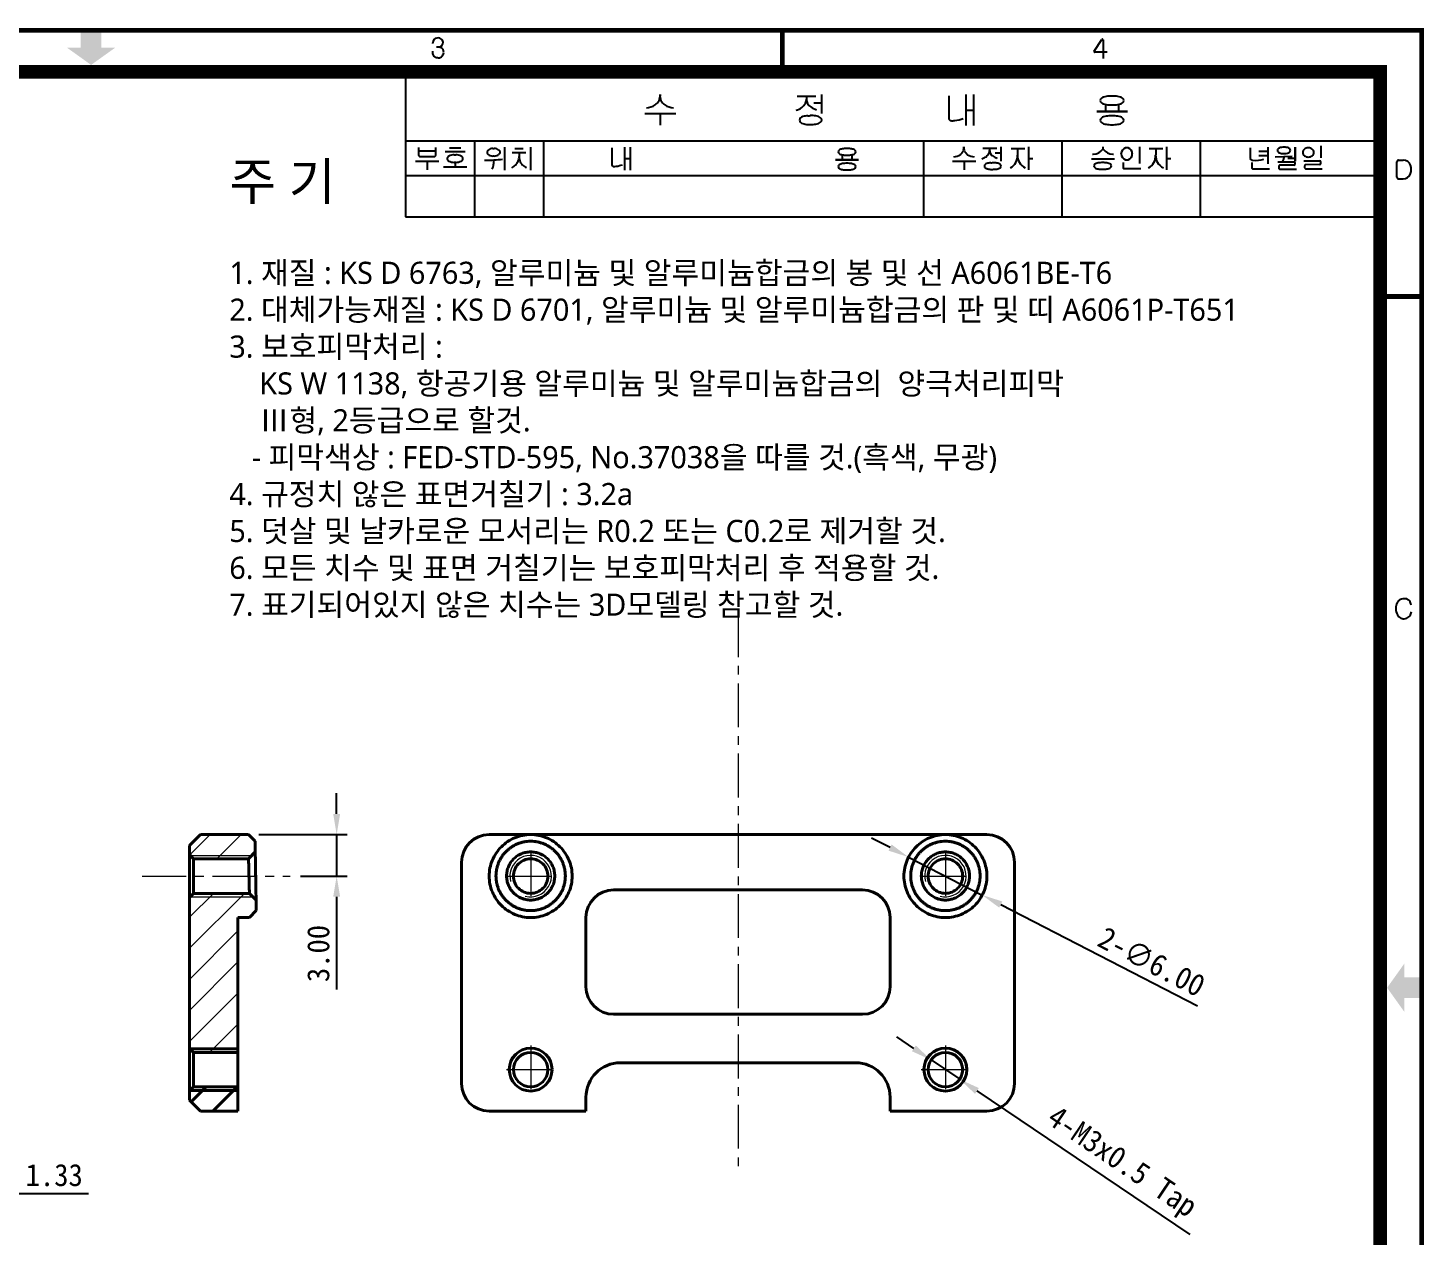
# Model space of a CAD drawing. Header units: millimetres. Extents: x 20 to 420, y 20 to 297.
# Drawn here: x 218.4 to 420.4, y 122.6 to 297.4 of the extents above; entities that cross this region are included whole.
import ezdxf

# ---------------------------------------------------------------- set-up
doc = ezdxf.new("R2010")
doc.units = ezdxf.units.MM
doc.linetypes.add('CENTERX2', pattern=[20.32, 12.7, -2.54, 2.54, -2.54])
doc.layers.get('0').update_dxf_attribs({"color": 6})
doc.layers.add('0 @ 1', color=6, linetype='Continuous')
for name, color, linetype, lineweight in [('2-text', 2, 'Continuous', 25), ('CENTER', 1, 'CENTERX2', 9), ('DIM', 2, 'Continuous', 9), ('HATCH', 5, 'Continuous', 13), ('HIDDEN', 252, 'Continuous', 13), ('OUTLINE', 3, 'Continuous', 40)]:
    doc.layers.add(name, color=color, linetype=linetype, lineweight=lineweight)
doc.styles.add('HSC', font='malgun.ttf')
doc.styles.get("Standard").update_dxf_attribs({"font": '', "height": 3.2})
doc.styles.get('Standard').set_extended_font_data('GulimChe')
doc.dimstyles.new('척도 2배 - (x.xx)', dxfattribs={"dimtxt": 3.2, "dimasz": 3, "dimexe": 1.5, "dimexo": 1.5, "dimgap": 1, "dimtad": 1, "dimlfac": 0.5, "dimzin": 0, "dimdsep": 46, "dimtxsty": 'Standard', "dimcen": 0, "dimclrd": 2, "dimclre": 2, "dimclrt": 2, "dimaunit": 1, "dimadec": 1, "dimazin": 0, "dimtfac": 0.75, "dimtmove": 0, "dimatfit": 0, "dimfxl": 1, "dimtfill": 1, "dimtolj": 1, "dimtzin": 0, "dimarcsym": 0})
pattern_1 = [(45, (9.6553, 35.394), (-2.245064, 2.245064), [])]

# ---------------------------------------------------------------- blocks, each defined once
blk = doc.blocks.new('A-3_규격도면_동인광학')
for points in [[(209, 277), (206, 277), (206, 274.5), (204, 274.5), (207.5, 272), (211, 274.5), (209, 274.5)], [(400, 137), (400, 140), (397.5, 140), (397.5, 142), (395, 138.5), (397.5, 135), (397.5, 137)]]:
    blk.add_hatch(color=256).paths.add_polyline_path(points)
for p, q in [((256.94, 275.08), (256.94, 275.21)), ((352.63, 273.98), (353.73, 275.67)), ((353.91, 275.62), (353.91, 272.94)), ((257.85, 274.57), (257.46, 274.57)), ((257.85, 274.57), (257.86, 274.56)), ((354.52, 273.82), (352.71, 273.82)), ((253, 270), (253, 250)), ((289.81, 267.48), (289.81, 267.71)), ((289.81, 267.71), (289.81, 267.48)), ((309.64, 267.46), (312.35, 267.46)), ((310.99, 267.46), (310.99, 267.03)), ((313.19, 267.7), (313.19, 264.98)), ((331.6, 267.53), (331.6, 264.26)), ((334.07, 267.7), (334.07, 263.25)), ((335.14, 267.7), (335.14, 263.25)), ((287.62, 264.98), (292.09, 264.98)), ((289.84, 264.98), (289.84, 263.26)), ((313.18, 266.46), (312.08, 266.46)), ((334.07, 265.46), (335.14, 265.46)), ((352.99, 265.27), (357.44, 265.27)), ((357.44, 265.27), (352.99, 265.27)), ((354.26, 266.14), (354.26, 265.27)), ((356.14, 266.16), (356.14, 265.27)), ((253, 261), (393, 261)), ((263, 250), (263, 261)), ((273, 250), (273, 261)), ((328, 250), (328, 261)), ((348, 250), (348, 261)), ((368, 250), (368, 261)), ((254.88, 260.06), (254.88, 258.94)), ((254.88, 259.55), (257.36, 259.55)), ((255.1, 258.75), (257.16, 258.75)), ((257.36, 258.99), (257.36, 260.07)), ((258.71, 259.48), (261.63, 259.48)), ((259.34, 260), (260.99, 260)), ((260.02, 258.98), (260.16, 258.98)), ((260.16, 258.98), (260.29, 258.98)), ((265.62, 259.91), (265.73, 259.91)), ((265.73, 258.81), (265.62, 258.81)), ((265.73, 259.91), (265.83, 259.91)), ((265.83, 258.81), (265.73, 258.81)), ((267.31, 260.11), (267.31, 256.79)), ((268.44, 259.33), (270.4, 259.33)), ((268.83, 259.91), (270.01, 259.91)), ((269.42, 259.33), (269.42, 258.74)), ((271.09, 260.1), (271.09, 256.79)), ((282.83, 260.01), (282.83, 257.56)), ((284.69, 260.12), (284.69, 256.79)), ((285.5, 260.12), (285.5, 256.79)), ((316.16, 258.9), (316.16, 258.25)), ((317.56, 258.91), (317.56, 258.25)), ((333.77, 259.97), (333.77, 260.14)), ((333.77, 260.14), (333.77, 259.97)), ((336.49, 259.95), (338.52, 259.95)), ((337.5, 259.95), (337.5, 259.62)), ((339.12, 259.21), (338.29, 259.21)), ((339.12, 260.14), (339.12, 258.09)), ((340.59, 259.9), (342.57, 259.9)), ((341.54, 259.9), (341.54, 258.97)), ((343.1, 260.14), (343.1, 256.81)), ((352.39, 259.1), (352.5, 259.1)), ((353.9, 259.82), (353.9, 260.16)), ((355.3, 259.1), (355.41, 259.1)), ((356.53, 259.13), (356.53, 259.16)), ((356.53, 259.12), (356.53, 259.13)), ((358.14, 259.16), (358.14, 259.13)), ((358.14, 259.13), (358.14, 259.12)), ((359.18, 260.15), (359.18, 257.72)), ((360.57, 259.9), (362.55, 259.9)), ((361.52, 259.9), (361.52, 258.97)), ((363.08, 260.14), (363.08, 256.81)), ((375.21, 259.99), (375.21, 258.46)), ((376.44, 259.53), (377.74, 259.53)), ((376.45, 258.9), (377.74, 258.9)), ((377.74, 260.12), (377.74, 257.69)), ((378.8, 258.71), (381.28, 258.78)), ((380.05, 258.74), (380.07, 258.5)), ((381.68, 260.11), (381.68, 258.08)), ((381.68, 258.08), (381.68, 260.11)), ((385.41, 260.28), (385.41, 258.56)), ((254.44, 258.08), (257.8, 258.08)), ((256.12, 258.08), (256.12, 256.81)), ((258.5, 257.24), (261.84, 257.24)), ((260.16, 257.89), (260.02, 257.89)), ((260.29, 257.89), (260.16, 257.89)), ((260.16, 257.89), (260.16, 257.24)), ((264.44, 258.22), (264.55, 258.22)), ((265.73, 258.25), (265.72, 257.65)), ((284.69, 258.44), (285.5, 258.44)), ((315.2, 258.25), (318.54, 258.25)), ((318.54, 258.25), (315.2, 258.25)), ((332.14, 258.09), (335.49, 258.09)), ((333.8, 258.09), (333.8, 256.8)), ((343.1, 258.46), (343.73, 258.46)), ((352.24, 258.41), (355.57, 258.41)), ((356.82, 257.9), (356.82, 257.15)), ((357.01, 256.99), (359.39, 256.99)), ((363.08, 258.46), (363.71, 258.46)), ((375.42, 258.22), (375.59, 258.2)), ((375.42, 257.88), (375.42, 257.12)), ((375.61, 256.97), (377.99, 256.97)), ((379.21, 257.99), (381.51, 257.99)), ((379.34, 257.34), (379.34, 257.07)), ((381.5, 257.52), (379.49, 257.51)), ((379.55, 256.92), (381.9, 256.92)), ((381.68, 258.46), (380.66, 258.46)), ((382.95, 258.13), (385.24, 258.13)), ((383.07, 257.4), (383.07, 257.13)), ((385.23, 257.58), (383.22, 257.56)), ((383.28, 256.98), (385.63, 256.98)), ((396.42, 255.76), (396.42, 258)), ((396.65, 258.23), (397.34, 258.23)), ((253, 256), (393, 256)), ((253, 250), (393, 250)), ((398.48, 193.86), (398.45, 194.04))]:
    blk.add_line(p, q)
for points, const_width in [([(0, 0), (0, 277), (400, 277), (400, 0)], 0.7), ([(21, 6), (21, 271), (394, 271), (394, 6)], 2)]:
    blk.add_lwpolyline(points, close=True, dxfattribs=dict(const_width=const_width))
at = {"const_width": 0.7}
for points in [[(307.5, 277), (307.5, 270.33)], [(400, 238.5), (393.33, 238.5)]]:
    blk.add_lwpolyline(points, dxfattribs=at)
for centre, radius, start, end in [((257.62, 275.21), 0.682, 98.2529, 180), ((257.67, 274.87), 1.03, 75.0181, 98.2529), ((257.76, 275.21), 0.675, 44.0835, 75.0181), ((257.71, 275.26), 0.714, 307.7909, 348.3143), ((257.79, 275.24), 0.63, 348.3143, 44.0835), ((353.81, 275.62), 0.1, 0, 147.0627), ((257.8, 273.84), 0.927, 169.7156, 200.2921), ((257.54, 273.74), 0.649, 200.2921, 239.5601), ((257.77, 274.14), 1.1, 239.5601, 270.0539), ((257.77, 273.71), 0.675, 270.0539, 309.2304), ((257.75, 275.2), 0.644, 278.5791, 307.7909), ((257.83, 273.89), 0.674, 69.434, 87.2286), ((257.81, 273.86), 0.712, 352.9335, 69.434), ((257.63, 273.88), 0.896, 309.2304, 352.9335), ((352.71, 273.92), 0.1, 147.0627, 270), ((288.22, 267.56), 1.61, 302.6699, 326.0061), ((288.34, 267.48), 1.47, 326.0061, 0), ((291.27, 267.48), 1.47, 180, 213.9939), ((291.39, 267.56), 1.61, 213.9939, 237.3301), ((309.75, 267.03), 1.24, 332.5484, 0), ((312.21, 267.03), 1.22, 180, 209.5054), ((353.99, 266.81), 0.483, 130.787, 175.4096), ((353.99, 266.89), 0.483, 184.5904, 229.213), ((354.21, 266.55), 0.827, 105.5854, 130.787), ((355.06, 263.51), 3.98, 94.5784, 105.5854), ((355.2, 261.72), 5.77, 90, 94.5784), ((355.2, 261.72), 5.77, 85.4216, 90), ((355.35, 263.51), 3.98, 74.4146, 85.4216), ((356.19, 266.55), 0.827, 49.213, 74.4146), ((356.42, 266.81), 0.483, 4.5904, 49.213), ((356.42, 266.89), 0.483, 310.787, 355.4096), ((287.7, 268.37), 2.57, 273.0377, 302.6699), ((291.91, 268.37), 2.57, 237.3301, 266.9623), ((308.82, 267.87), 2.53, 285.8538, 306.2125), ((309.23, 267.3), 1.82, 306.2125, 332.5484), ((311.53, 260.68), 3.98, 94.5784, 105.5854), ((312.41, 267.15), 1.45, 209.5054, 237.9626), ((311.24, 265.92), 1.27, 268.7527, 282.7614), ((311.52, 258.91), 5.77, 85.4216, 90), ((314.96, 271.23), 6.27, 237.9626, 246.4471), ((311.66, 260.7), 3.98, 74.4146, 85.4216), ((354.21, 267.15), 0.827, 229.213, 254.4146), ((355.06, 270.18), 3.98, 254.4146, 265.4216), ((355.06, 260.66), 3.98, 94.5784, 105.5854), ((355.2, 271.97), 5.77, 265.4216, 270), ((355.2, 258.87), 5.77, 90, 94.5784), ((355.2, 271.97), 5.77, 270, 274.5784), ((355.2, 258.87), 5.77, 85.4216, 90), ((355.35, 270.18), 3.98, 274.5784, 285.5854), ((355.35, 260.66), 3.98, 74.4146, 85.4216), ((356.19, 267.15), 0.827, 285.5854, 310.787), ((310.45, 263.98), 0.483, 130.787, 175.4096), ((310.45, 264.06), 0.483, 184.5904, 229.213), ((310.68, 263.72), 0.827, 105.5854, 130.787), ((310.68, 264.32), 0.827, 229.213, 254.4146), ((311.53, 267.35), 3.98, 254.4146, 265.4216), ((311.38, 264.51), 1.14, 261.1286, 276.7421), ((311.52, 269.15), 5.77, 270, 274.5784), ((311.66, 267.36), 3.98, 274.5784, 285.5854), ((312.51, 263.73), 0.827, 49.213, 74.4146), ((312.51, 264.33), 0.827, 285.5854, 310.787), ((312.73, 263.99), 0.483, 4.5904, 49.213), ((312.73, 264.07), 0.483, 310.787, 355.4096), ((331.91, 264.26), 0.317, 180, 264.2158), ((332.13, 266.44), 2.51, 264.2158, 277.7589), ((331.72, 269.48), 5.58, 277.7589, 290.2961), ((353.99, 263.95), 0.483, 130.787, 175.4096), ((353.99, 264.03), 0.483, 184.5904, 229.213), ((354.21, 263.69), 0.827, 105.5854, 130.787), ((354.21, 264.29), 0.827, 229.213, 254.4146), ((355.06, 267.33), 3.98, 254.4146, 265.4216), ((355.2, 269.12), 5.77, 265.4216, 270), ((355.2, 269.12), 5.77, 270, 274.5784), ((355.35, 267.33), 3.98, 274.5784, 285.5854), ((356.19, 263.69), 0.827, 49.213, 74.4146), ((356.19, 264.29), 0.827, 285.5854, 310.787), ((356.42, 263.95), 0.483, 4.5904, 49.213), ((356.42, 264.03), 0.483, 310.787, 355.4096), ((255.08, 258.94), 0.196, 180, 274.282), ((257.16, 258.95), 0.2, 270, 11.7778), ((259.47, 258.39), 0.459, 117.2376, 174.097), ((260.02, 257.33), 1.65, 90, 117.2376), ((260.29, 257.33), 1.65, 62.7624, 90), ((260.84, 258.39), 0.459, 5.903, 62.7624), ((265.14, 259.4), 0.349, 125.2188, 180.6071), ((265.16, 259.34), 0.37, 171.6182, 233.7956), ((265.62, 258.74), 1.16, 90, 126.2044), ((265.62, 259.98), 1.16, 233.7956, 270), ((265.83, 258.74), 1.16, 53.7956, 90), ((265.83, 259.98), 1.16, 270, 306.2044), ((266.32, 259.4), 0.349, 359.3929, 54.7812), ((266.3, 259.34), 0.37, 306.2044, 8.3818), ((267.67, 258.74), 1.75, 337.7895, 0), ((271.35, 258.74), 1.93, 180, 203.0854), ((315.95, 259.4), 0.362, 130.787, 175.4096), ((315.95, 259.45), 0.362, 184.5904, 229.213), ((316.12, 259.2), 0.62, 105.5854, 130.787), ((316.12, 259.65), 0.62, 229.213, 254.4146), ((316.75, 256.92), 2.98, 94.5784, 105.5854), ((316.75, 261.93), 2.98, 254.4146, 265.4216), ((316.86, 255.58), 4.33, 90, 94.5784), ((316.86, 263.27), 4.33, 265.4216, 270), ((316.86, 255.58), 4.33, 85.4216, 90), ((316.86, 263.27), 4.33, 270, 274.5784), ((316.97, 256.92), 2.98, 74.4146, 85.4216), ((316.97, 261.93), 2.98, 274.5784, 285.5854), ((317.6, 259.2), 0.62, 49.213, 74.4146), ((317.6, 259.65), 0.62, 285.5854, 310.787), ((317.77, 259.4), 0.362, 4.5904, 49.213), ((317.77, 259.45), 0.362, 310.787, 355.4096), ((332.2, 260.63), 1.92, 273.0377, 302.6699), ((332.59, 260.03), 1.2, 302.6699, 326.0061), ((332.67, 259.97), 1.1, 326.0061, 0), ((334.87, 259.97), 1.1, 180, 213.9939), ((334.96, 260.03), 1.2, 213.9939, 237.3301), ((335.35, 260.63), 1.92, 237.3301, 266.9623), ((335.87, 260.25), 1.89, 285.8538, 306.2125), ((336.18, 259.83), 1.37, 306.2125, 332.5484), ((336.57, 259.62), 0.93, 332.5484, 0), ((338.41, 259.62), 0.912, 180, 209.5054), ((338.56, 259.71), 1.08, 209.5054, 237.9626), ((340.48, 262.77), 4.7, 237.9626, 246.4471), ((339.47, 258.88), 2.07, 300.5811, 2.4003), ((343.45, 258.86), 1.92, 176.6607, 245.4492), ((352.5, 260.86), 1.75, 270, 322.3934), ((353.85, 259.82), 0.0491, 322.3934, 2.3593), ((355.3, 260.86), 1.75, 217.6066, 270), ((357.41, 259.16), 0.879, 107.9102, 180), ((357.41, 259.12), 0.879, 180, 252.0898), ((357.3, 259.48), 0.54, 86.785, 107.9102), ((357.36, 259.48), 0.54, 72.0898, 93.215), ((357.26, 259.16), 0.879, 0, 72.0898), ((357.26, 259.12), 0.879, 287.9102, 0), ((359.45, 258.88), 2.07, 300.5811, 2.4003), ((363.43, 258.86), 1.92, 176.6607, 245.4492), ((379.56, 259.57), 0.429, 109.7033, 172.0326), ((379.56, 259.69), 0.429, 187.9674, 250.2967), ((380.08, 258.13), 1.97, 90, 109.7033), ((380.08, 261.14), 1.97, 250.2967, 270), ((380.08, 258.13), 1.97, 70.2967, 90), ((380.08, 261.14), 1.97, 270, 289.7033), ((380.6, 259.57), 0.429, 7.9674, 70.2967), ((380.6, 259.69), 0.429, 289.7033, 352.0326), ((383.37, 259.36), 0.566, 126.2971, 182.2865), ((383.37, 259.31), 0.566, 177.7135, 233.7029), ((383.6, 259.05), 0.955, 90, 126.2971), ((383.6, 259.63), 0.955, 233.7029, 270), ((383.6, 259.05), 0.955, 53.7029, 90), ((383.6, 259.63), 0.955, 270, 306.2971), ((383.83, 259.36), 0.566, 357.7135, 53.7029), ((383.83, 259.31), 0.566, 306.2971, 2.2865), ((259.47, 258.48), 0.459, 185.903, 242.7624), ((260.02, 259.55), 1.65, 242.7624, 270), ((260.29, 259.55), 1.65, 270, 297.2376), ((260.84, 258.48), 0.459, 297.2376, 354.097), ((264.55, 280.05), 21.83, 270, 276.5199), ((264.36, 257.66), 1.37, 328.1522, 359.3875), ((267.5, 258.92), 1.99, 295.4601, 314.7962), ((267.68, 258.74), 1.74, 314.7962, 337.7895), ((270.81, 258.51), 1.34, 203.0854, 227.7201), ((271.47, 259.24), 2.32, 227.7201, 245.1313), ((283.07, 257.56), 0.238, 180, 264.2158), ((283.23, 259.19), 1.88, 264.2158, 277.7589), ((282.92, 261.48), 4.18, 277.7589, 290.2961), ((315.95, 257.26), 0.362, 130.787, 175.4096), ((315.95, 257.31), 0.362, 184.5904, 229.213), ((316.12, 257.06), 0.62, 105.5854, 130.787), ((316.12, 257.51), 0.62, 229.213, 254.4146), ((316.75, 254.78), 2.98, 94.5784, 105.5854), ((316.75, 259.79), 2.98, 254.4146, 265.4216), ((316.86, 253.44), 4.33, 90, 94.5784), ((316.86, 261.13), 4.33, 265.4216, 270), ((316.86, 253.44), 4.33, 85.4216, 90), ((316.86, 261.13), 4.33, 270, 274.5784), ((316.97, 254.78), 2.98, 74.4146, 85.4216), ((316.97, 259.79), 2.98, 274.5784, 285.5854), ((317.6, 257.06), 0.62, 49.213, 74.4146), ((317.6, 257.51), 0.62, 285.5854, 310.787), ((317.77, 257.26), 0.362, 4.5904, 49.213), ((317.77, 257.31), 0.362, 310.787, 355.4096), ((337.1, 257.33), 0.362, 130.787, 175.4096), ((337.1, 257.39), 0.362, 184.5904, 229.213), ((337.26, 257.14), 0.62, 105.5854, 130.787), ((337.26, 257.59), 0.62, 229.213, 254.4146), ((337.9, 254.86), 2.98, 94.5784, 105.5854), ((337.9, 259.86), 2.98, 254.4146, 265.4216), ((337.68, 258.79), 0.954, 268.7527, 282.7614), ((337.79, 257.73), 0.852, 261.1286, 276.7421), ((337.89, 253.53), 4.33, 85.4216, 90), ((337.89, 261.22), 4.33, 270, 274.5784), ((338, 254.87), 2.98, 74.4146, 85.4216), ((338, 259.87), 2.98, 274.5784, 285.5854), ((338.63, 257.15), 0.62, 49.213, 74.4146), ((338.63, 257.6), 0.62, 285.5854, 310.787), ((338.8, 257.34), 0.362, 4.5904, 49.213), ((338.8, 257.4), 0.362, 310.787, 355.4096), ((352.93, 257.35), 0.362, 130.787, 175.4096), ((352.93, 257.41), 0.362, 184.5904, 229.213), ((353.1, 257.16), 0.62, 105.5854, 130.787), ((353.1, 257.61), 0.62, 229.213, 254.4146), ((353.73, 254.88), 2.98, 94.5784, 105.5854), ((353.73, 259.88), 2.98, 254.4146, 265.4216), ((353.84, 253.54), 4.33, 90, 94.5784), ((353.84, 261.23), 4.33, 265.4216, 270), ((353.84, 253.54), 4.33, 85.4216, 90), ((353.84, 261.23), 4.33, 270, 274.5784), ((353.95, 254.88), 2.98, 74.4146, 85.4216), ((353.95, 259.88), 2.98, 274.5784, 285.5854), ((354.58, 257.16), 0.62, 49.213, 74.4146), ((354.58, 257.61), 0.62, 285.5854, 310.787), ((354.75, 257.35), 0.362, 4.5904, 49.213), ((354.75, 257.41), 0.362, 310.787, 355.4096), ((356.97, 257.15), 0.157, 180, 284.5405), ((357.3, 258.8), 0.54, 252.0898, 273.215), ((357.36, 258.8), 0.54, 266.785, 287.9102), ((375.46, 258.46), 0.246, 180, 260.961), ((375.57, 257.12), 0.157, 180, 284.5405), ((375.95, 262.55), 4.36, 265.2395, 286.478), ((379.49, 257.36), 0.15, 90.4674, 185.5199), ((379.5, 257.07), 0.158, 180, 290.6438), ((379.46, 258.49), 0.602, 313.5964, 1.5108), ((381.51, 257.7), 0.182, 265.0661, 354.5096), ((381.51, 257.81), 0.181, 5.4904, 90), ((381.43, 257.76), 0.276, 345.6737, 14.3263), ((383.22, 257.41), 0.15, 90.4674, 185.5199), ((383.23, 257.13), 0.158, 180, 290.6438), ((385.24, 257.76), 0.182, 265.0661, 354.5096), ((385.24, 257.95), 0.181, 5.4904, 90), ((384.27, 257.85), 1.16, 354.5096, 5.4904), ((396.65, 258), 0.234, 89.9627, 180), ((397.34, 257.12), 1.11, 18.7245, 90), ((396.61, 256.87), 1.88, 341.2755, 18.7245), ((396.66, 255.75), 0.241, 177.6028, 269.7704), ((396.99, 339.44), 83.93, 269.7704, 270.2296), ((397.32, 256.63), 1.12, 270.2296, 341.2755), ((398.19, 193.35), 1.93, 153.4408, 179.3877), ((397.34, 193.78), 0.968, 126.0964, 153.4408), ((397.23, 193.92), 0.786, 112.6651, 126.0964), ((397.51, 193.24), 1.52, 84.5855, 112.6651), ((397.58, 193.91), 0.857, 49.4232, 84.5855), ((397.51, 193.83), 0.962, 12.5369, 49.4232), ((398.24, 193.35), 1.97, 179.3877, 207.825), ((397.35, 192.88), 0.971, 207.825, 248.4845), ((397.46, 193.14), 1.26, 248.4845, 279.0922), ((397.51, 192.85), 0.954, 279.0922, 325.2032), ((397.17, 193.08), 1.36, 325.2032, 351.393)]:
    blk.add_arc(centre, radius, start, end)
blk = doc.blocks.new('*D61')
at = {"layer": 'Defpoints', "color": 0, "ltscale": 0.5, "transparency": 16777216}
for p in [(211.21, 169.65), (208.55, 140.65), (211.21, 128.73)]:
    blk.add_point(p, dxfattribs=at)
at = {"layer": 'DIM', "color": 2, "lineweight": -2, "ltscale": 0.5, "transparency": 16777216}
for p, q in [((211.21, 168.15), (211.21, 127.23)), ((208.55, 139.15), (208.55, 127.23)), ((205.55, 128.73), (202.55, 128.73)), ((208.55, 128.73), (211.21, 128.73)), ((214.21, 128.73), (227.12, 128.73))]:
    blk.add_line(p, q, dxfattribs=at)
at = {"layer": 'DIM', "color": 2, "ltscale": 0.5, "transparency": 16777216}
for points in [[(205.55, 129.23), (205.55, 128.23), (208.55, 128.73)], [(214.21, 129.23), (214.21, 128.23), (211.21, 128.73)]]:
    blk.add_solid(points, dxfattribs=at)
at = {"layer": 'DIM', "color": 2, "ltscale": 0.5, "transparency": 16777216, "insert": (222.17, 131.38), "char_height": 3.2, "attachment_point": 5, "bg_fill": 3, "box_fill_scale": 1.1, "bg_fill_color": 256, "bg_fill_true_color": 13158600, "bg_fill_transparency": 0}
blk.add_mtext('\\A1;1.33', dxfattribs=at)
blk = doc.blocks.new('*D65')
at = {"layer": 'Defpoints', "color": 0, "ltscale": 0.5, "transparency": 16777216}
for p in [(250.26, 180.65), (256.28, 174.65), (263.03, 174.65)]:
    blk.add_point(p, dxfattribs=at)
at = {"layer": 'DIM', "color": 2, "lineweight": -2, "ltscale": 0.5, "transparency": 16777216}
for p, q in [((263.03, 183.65), (263.03, 186.65)), ((251.76, 180.65), (264.53, 180.65)), ((263.03, 180.65), (263.03, 174.65)), ((257.78, 174.65), (264.53, 174.65)), ((263.03, 171.65), (263.03, 158.24))]:
    blk.add_line(p, q, dxfattribs=at)
at = {"layer": 'DIM', "color": 2, "ltscale": 0.5, "transparency": 16777216}
for points in [[(262.53, 183.65), (263.53, 183.65), (263.03, 180.65)], [(262.53, 171.65), (263.53, 171.65), (263.03, 174.65)]]:
    blk.add_solid(points, dxfattribs=at)
at = {"layer": 'DIM', "color": 2, "ltscale": 0.5, "transparency": 16777216, "insert": (260.39, 163.45), "char_height": 3.2, "attachment_point": 5, "rotation": 90, "bg_fill": 3, "box_fill_scale": 1.1, "bg_fill_color": 256, "bg_fill_true_color": 13158600, "bg_fill_transparency": 0}
blk.add_mtext('\\A1;3.00', dxfattribs=at)
blk = doc.blocks.new('*D66')
at = {"layer": 'Defpoints', "color": 0, "ltscale": 0.5, "transparency": 16777216}
for p in [(345.76, 177.4), (356.43, 171.91)]:
    blk.add_point(p, dxfattribs=at)
at = {"layer": 'DIM', "color": 2, "lineweight": -2, "ltscale": 0.5, "transparency": 16777216}
for p, q in [((343.1, 178.77), (340.43, 180.14)), ((345.76, 177.4), (356.43, 171.91)), ((359.1, 170.53), (387.59, 155.87))]:
    blk.add_line(p, q, dxfattribs=at)
at = {"layer": 'DIM', "color": 2, "ltscale": 0.5, "transparency": 16777216}
for points in [[(343.32, 179.22), (342.87, 178.33), (345.76, 177.4)], [(359.33, 170.98), (358.87, 170.09), (356.43, 171.91)]]:
    blk.add_solid(points, dxfattribs=at)
at = {"layer": 'DIM', "color": 2, "ltscale": 0.5, "transparency": 16777216, "insert": (380.94, 162.26), "char_height": 3.2, "attachment_point": 5, "rotation": 332.7622, "bg_fill": 3, "box_fill_scale": 1.1, "bg_fill_color": 256, "bg_fill_true_color": 13158600, "bg_fill_transparency": 0}
blk.add_mtext('\\A1;2-∅6.00', dxfattribs=at)
blk = doc.blocks.new('*D67')
at = {"layer": 'Defpoints', "color": 0, "ltscale": 0.5, "transparency": 16777216}
for p in [(349.02, 148.05), (353.17, 145.25)]:
    blk.add_point(p, dxfattribs=at)
at = {"layer": 'DIM', "color": 2, "lineweight": -2, "ltscale": 0.5, "transparency": 16777216}
for p, q in [((346.54, 149.73), (344.05, 151.4)), ((349.02, 148.05), (353.17, 145.25)), ((355.66, 143.58), (386.45, 122.82))]:
    blk.add_line(p, q, dxfattribs=at)
at = {"layer": 'DIM', "color": 2, "ltscale": 0.5, "transparency": 16777216}
for points in [[(346.82, 150.14), (346.26, 149.31), (349.02, 148.05)], [(355.94, 143.99), (355.38, 143.16), (353.17, 145.25)]]:
    blk.add_solid(points, dxfattribs=at)
at = {"layer": 'DIM', "color": 2, "ltscale": 0.5, "transparency": 16777216, "insert": (376.51, 133.03), "char_height": 3.2, "attachment_point": 5, "rotation": 326.0139, "bg_fill": 3, "box_fill_scale": 1.1, "bg_fill_color": 256, "bg_fill_true_color": 13158600, "bg_fill_transparency": 0}
blk.add_mtext('\\A1;4-M3x0.5 Tap', dxfattribs=at)

msp = doc.modelspace()

# ---------------------------------------------------------------- hatches: boundary and pattern name
at = {"layer": 'HATCH'}
h = msp.add_hatch(dxfattribs=at)
h.set_pattern_fill('ANSI31', color=256, style=0)
h.set_pattern_definition(pattern_1)
h.paths.add_polyline_path([(243.338, 180.652), (241.738, 179.052), (241.738, 177.752), (242.338, 177.152), (250.286, 177.152), (251.252, 178.152), (251.225, 179.686), (250.26, 180.652), (248.738, 180.652)], flags=0)
h = msp.add_hatch(dxfattribs=at)
h.set_pattern_fill('ANSI31', color=256, style=0)
h.set_pattern_definition(pattern_1)
h.paths.add_polyline_path([(241.738, 149.752), (242.338, 149.152), (248.738, 149.152), (248.738, 168.652), (250.435, 168.652), (251.4, 169.652), (251.374, 171.186), (250.408, 172.152), (242.338, 172.152), (241.738, 171.552)], flags=0)
at = {"layer": 'OUTLINE'}
h = msp.add_hatch(dxfattribs=at)
h.set_pattern_fill('ANSI31', color=256, style=0)
h.set_pattern_definition(pattern_1)
h.paths.add_polyline_path([(248.738, 140.652), (248.738, 144.152), (242.338, 144.152), (241.738, 143.552), (241.738, 142.252), (243.338, 140.652)], flags=0)

# ---------------------------------------------------------------- linework, layer by layer
at = {"layer": 'CENTER', "ltscale": 0.5}
for p, q in [((321.098, 212.694), (321.098, 132.424)), ((291.098, 178.152), (291.098, 171.152)), ((351.098, 178.152), (351.098, 171.152)), ((234.916, 174.652), (256.285, 174.652)), ((287.598, 174.652), (294.598, 174.652)), ((347.598, 174.652), (354.598, 174.652)), ((291.098, 150.152), (291.098, 143.152)), ((351.098, 150.152), (351.098, 143.152)), ((287.598, 146.652), (294.598, 146.652)), ((347.598, 146.652), (354.598, 146.652))]:
    msp.add_line(p, q, dxfattribs=at)
at = {"layer": 'DIM'}
for p, q in [((241.838, 177.652), (250.769, 177.652)), ((241.838, 171.652), (250.908, 171.652))]:
    msp.add_line(p, q, dxfattribs=at)
at = {"layer": 'HIDDEN'}
for centre in [(291.098, 174.652), (351.098, 174.652), (291.098, 146.652), (351.098, 146.652)]:
    msp.add_arc(centre, 3, 255, 195, dxfattribs=at)
at = {"layer": 'OUTLINE'}
for p, q in [((241.738, 179.052), (243.338, 180.652)), ((243.338, 180.652), (248.738, 180.652)), ((250.26, 180.652), (248.738, 180.652)), ((250.26, 180.652), (251.225, 179.686)), ((285.098, 180.652), (291.098, 180.652)), ((291.098, 180.652), (351.098, 180.652)), ((351.098, 180.652), (357.098, 180.652)), ((241.738, 179.052), (241.738, 177.752)), ((242.338, 177.152), (241.738, 177.752)), ((241.738, 171.552), (241.738, 177.752)), ((251.252, 178.152), (250.286, 177.152)), ((251.252, 178.152), (251.225, 179.686)), ((242.338, 177.152), (242.338, 172.152)), ((242.338, 177.152), (250.286, 177.152)), ((281.098, 144.652), (281.098, 176.652)), ((361.098, 176.652), (361.098, 144.652)), ((241.738, 171.552), (242.338, 172.152)), ((250.408, 172.152), (242.338, 172.152)), ((250.408, 172.152), (251.374, 171.186)), ((303.098, 172.652), (339.098, 172.652)), ((241.738, 171.552), (241.738, 149.752)), ((251.4, 169.652), (251.374, 171.186)), ((248.738, 168.652), (250.435, 168.652)), ((248.738, 168.652), (248.738, 149.152)), ((251.4, 169.652), (250.435, 168.652)), ((250.435, 168.652), (250.435, 168.652)), ((299.098, 158.652), (299.098, 168.652)), ((343.098, 168.652), (343.098, 158.652)), ((339.098, 154.652), (303.098, 154.652)), ((242.338, 149.152), (241.738, 149.752)), ((241.738, 143.552), (241.738, 149.752)), ((241.838, 149.652), (248.738, 149.652)), ((242.338, 149.152), (248.738, 149.152)), ((242.338, 149.152), (242.338, 144.152)), ((248.738, 144.152), (248.738, 149.152)), ((304.098, 147.652), (338.098, 147.652)), ((241.738, 143.552), (242.338, 144.152)), ((241.738, 143.552), (241.738, 142.252)), ((241.838, 143.652), (248.738, 143.652)), ((248.738, 144.152), (242.338, 144.152)), ((248.738, 144.152), (248.738, 140.652)), ((243.338, 140.652), (241.738, 142.252)), ((299.098, 142.652), (299.098, 140.652)), ((343.098, 142.652), (343.098, 140.652)), ((248.738, 140.652), (243.338, 140.652)), ((299.098, 140.652), (285.098, 140.652)), ((357.098, 140.652), (343.098, 140.652))]:
    msp.add_line(p, q, dxfattribs=at)
for centre, radius in [((291.098, 146.652), 3.1), ((351.098, 146.652), 3.1), ((291.098, 146.652), 2.5), ((351.098, 146.652), 2.5)]:
    msp.add_circle(centre, radius, dxfattribs=at)
for centre, radius, start, end in [((285.098, 176.652), 4, 90, 180), ((357.098, 176.652), 4, 0, 90), ((303.098, 168.652), 4, 90, 180), ((339.098, 168.652), 4, 0, 90), ((303.098, 158.652), 4, 180, 270), ((339.098, 158.652), 4, 270, 0), ((304.098, 142.652), 5, 90, 180), ((338.098, 142.652), 5, 0, 90), ((285.098, 144.652), 4, 180, 270), ((357.098, 144.652), 4, 270, 0)]:
    msp.add_arc(centre, radius, start, end, dxfattribs=at)
for points, knots in [([(291.098, 180.652), (291.883, 180.652), (293.454, 180.339), (295.451, 179.006), (296.565, 177.336), (297.02, 175.83), (297.137, 174.652), (297.02, 173.474), (296.565, 171.968), (295.451, 170.298), (293.454, 168.965), (291.098, 168.496), (288.742, 168.965), (286.745, 170.298), (285.631, 171.968), (285.175, 173.474), (285.059, 174.652), (285.175, 175.83), (285.631, 177.336), (286.745, 179.006), (288.742, 180.339), (290.313, 180.652), (291.098, 180.652)], [0, 0, 0, 0, 0.0624214, 0.1248447, 0.1872704, 0.2186351, 0.25, 0.2813649, 0.3127296, 0.3751553, 0.4375786, 0.5, 0.5624214, 0.6248447, 0.6872704, 0.7186351, 0.75, 0.7813649, 0.8127296, 0.8751553, 0.9375786, 1, 1, 1, 1]), ([(351.098, 180.652), (351.883, 180.652), (353.454, 180.339), (355.451, 179.006), (356.565, 177.336), (357.02, 175.83), (357.137, 174.652), (357.02, 173.474), (356.565, 171.968), (355.451, 170.298), (353.454, 168.965), (351.098, 168.496), (348.742, 168.965), (346.745, 170.298), (345.631, 171.968), (345.175, 173.474), (345.059, 174.652), (345.175, 175.83), (345.631, 177.336), (346.745, 179.006), (348.742, 180.339), (350.313, 180.652), (351.098, 180.652)], [0, 0, 0, 0, 0.0624214, 0.1248447, 0.1872704, 0.2186351, 0.25, 0.2813649, 0.3127296, 0.3751553, 0.4375786, 0.5, 0.5624214, 0.6248447, 0.6872704, 0.7186351, 0.75, 0.7813649, 0.8127296, 0.8751553, 0.9375786, 1, 1, 1, 1]), ([(251.252, 178.152), (251.252, 178.15), (251.252, 178.148), (251.252, 178.124), (251.253, 178.081), (251.255, 178.007), (251.257, 177.892), (251.259, 177.745), (251.262, 177.57), (251.266, 177.366), (251.27, 177.136), (251.274, 176.882), (251.279, 176.607), (251.284, 176.313), (251.289, 176.004), (251.295, 175.682), (251.301, 175.349), (251.307, 175.011), (251.313, 174.669), (251.319, 174.327), (251.325, 173.988), (251.33, 173.656), (251.336, 173.334), (251.342, 173.024), (251.347, 172.731), (251.351, 172.456), (251.356, 172.202), (251.36, 171.972), (251.363, 171.768), (251.367, 171.592), (251.369, 171.446), (251.371, 171.331), (251.373, 171.247), (251.373, 171.206), (251.374, 171.188), (251.374, 171.187), (251.374, 171.186)], [0, 0, 0, 0, 0.0208285, 0.0416347, 0.062508, 0.0937552, 0.1250026, 0.1562504, 0.1874985, 0.2187471, 0.2499961, 0.2812456, 0.3124956, 0.343746, 0.3749967, 0.4062478, 0.4374992, 0.4687507, 0.5000024, 0.531254, 0.5625055, 0.5937569, 0.625008, 0.6562588, 0.6875092, 0.7187591, 0.7500086, 0.7812576, 0.8125062, 0.8437544, 0.8750021, 0.9062495, 0.9374967, 0.9687437, 0.984328, 1, 1, 1, 1]), ([(291.098, 179.686), (290.934, 179.686), (290.605, 179.67), (290.118, 179.597), (289.639, 179.478), (289.175, 179.311), (288.729, 179.101), (288.306, 178.847), (287.91, 178.553), (287.545, 178.222), (287.213, 177.857), (286.92, 177.461), (286.666, 177.038), (286.455, 176.592), (286.289, 176.128), (286.169, 175.649), (286.097, 175.161), (286.073, 174.669), (286.097, 174.176), (286.169, 173.689), (286.289, 173.21), (286.455, 172.746), (286.666, 172.3), (286.92, 171.877), (287.213, 171.481), (287.545, 171.116), (287.91, 170.784), (288.306, 170.491), (288.729, 170.237), (289.175, 170.026), (289.639, 169.86), (290.118, 169.74), (290.605, 169.668), (291.098, 169.644), (291.59, 169.668), (292.078, 169.74), (292.557, 169.86), (293.021, 170.026), (293.467, 170.237), (293.89, 170.491), (294.286, 170.784), (294.651, 171.116), (294.982, 171.481), (295.276, 171.877), (295.53, 172.3), (295.74, 172.746), (295.907, 173.21), (296.026, 173.689), (296.099, 174.176), (296.123, 174.669), (296.099, 175.161), (296.026, 175.649), (295.907, 176.128), (295.74, 176.592), (295.53, 177.038), (295.276, 177.461), (294.982, 177.857), (294.651, 178.222), (294.286, 178.553), (293.89, 178.847), (293.467, 179.101), (293.021, 179.311), (292.557, 179.478), (292.078, 179.597), (291.59, 179.67), (291.262, 179.686), (291.098, 179.686)], [0, 0, 0, 0, 0.0156238, 0.0312477, 0.0468716, 0.0624957, 0.07812, 0.0937444, 0.109369, 0.1249939, 0.140619, 0.1562444, 0.17187, 0.1874957, 0.2031216, 0.2187477, 0.2343738, 0.25, 0.2656262, 0.2812523, 0.2968784, 0.3125043, 0.32813, 0.3437556, 0.359381, 0.3750061, 0.390631, 0.4062556, 0.42188, 0.4375043, 0.4531284, 0.4687523, 0.4843762, 0.5, 0.5156238, 0.5312477, 0.5468716, 0.5624957, 0.57812, 0.5937444, 0.609369, 0.6249939, 0.640619, 0.6562444, 0.67187, 0.6874957, 0.7031216, 0.7187477, 0.7343738, 0.75, 0.7656262, 0.7812523, 0.7968784, 0.8125043, 0.82813, 0.8437556, 0.859381, 0.8750061, 0.890631, 0.9062556, 0.92188, 0.9375043, 0.9531284, 0.9687523, 0.9843762, 1, 1, 1, 1]), ([(291.098, 178.152), (291.326, 178.152), (291.668, 178.118), (292.111, 178.007), (292.433, 177.892), (292.742, 177.745), (293.036, 177.57), (293.311, 177.366), (293.565, 177.136), (293.795, 176.882), (293.999, 176.607), (294.175, 176.313), (294.321, 176.004), (294.436, 175.682), (294.519, 175.349), (294.57, 175.011), (294.586, 174.669), (294.57, 174.327), (294.519, 173.988), (294.436, 173.656), (294.321, 173.334), (294.175, 173.024), (293.999, 172.731), (293.795, 172.456), (293.565, 172.202), (293.311, 171.972), (293.036, 171.768), (292.742, 171.592), (292.433, 171.446), (292.111, 171.33), (291.778, 171.247), (291.44, 171.197), (291.098, 171.18), (290.756, 171.197), (290.417, 171.247), (290.085, 171.33), (289.763, 171.446), (289.453, 171.592), (289.16, 171.768), (288.885, 171.972), (288.631, 172.202), (288.401, 172.456), (288.197, 172.731), (288.021, 173.024), (287.875, 173.334), (287.76, 173.656), (287.676, 173.988), (287.626, 174.327), (287.609, 174.669), (287.626, 175.011), (287.676, 175.349), (287.76, 175.682), (287.875, 176.004), (288.021, 176.313), (288.197, 176.607), (288.401, 176.882), (288.631, 177.136), (288.885, 177.366), (289.16, 177.57), (289.453, 177.745), (289.763, 177.892), (290.085, 178.007), (290.417, 178.09), (290.756, 178.141), (290.984, 178.152), (291.098, 178.152)], [0, 0, 0, 0, 0.0312113, 0.0468358, 0.0624605, 0.0780853, 0.0937103, 0.1093356, 0.124961, 0.1405867, 0.1562127, 0.1718388, 0.1874652, 0.2030917, 0.2187183, 0.234345, 0.2499718, 0.2655986, 0.2812253, 0.2968519, 0.3124784, 0.3281048, 0.3437309, 0.3593569, 0.3749826, 0.390608, 0.4062333, 0.4218583, 0.4374831, 0.4531078, 0.4687324, 0.4843568, 0.4999812, 0.5156056, 0.5312301, 0.5468546, 0.5624793, 0.5781041, 0.5937291, 0.6093544, 0.6249798, 0.6406055, 0.6562315, 0.6718576, 0.687484, 0.7031105, 0.7187371, 0.7343638, 0.7499906, 0.7656174, 0.7812441, 0.7968707, 0.8124972, 0.8281236, 0.8437497, 0.8593757, 0.8750014, 0.8906268, 0.9062521, 0.9218771, 0.9375019, 0.9531266, 0.9687511, 0.9843756, 1, 1, 1, 1]), ([(351.098, 179.686), (350.934, 179.686), (350.605, 179.67), (350.118, 179.597), (349.639, 179.478), (349.175, 179.311), (348.729, 179.101), (348.306, 178.847), (347.91, 178.553), (347.545, 178.222), (347.213, 177.857), (346.92, 177.461), (346.666, 177.038), (346.455, 176.592), (346.289, 176.128), (346.169, 175.649), (346.097, 175.161), (346.073, 174.669), (346.097, 174.176), (346.169, 173.689), (346.289, 173.21), (346.455, 172.746), (346.666, 172.3), (346.92, 171.877), (347.213, 171.481), (347.545, 171.116), (347.91, 170.784), (348.306, 170.491), (348.729, 170.237), (349.175, 170.026), (349.639, 169.86), (350.118, 169.74), (350.605, 169.668), (351.098, 169.644), (351.59, 169.668), (352.078, 169.74), (352.557, 169.86), (353.021, 170.026), (353.467, 170.237), (353.89, 170.491), (354.286, 170.784), (354.651, 171.116), (354.982, 171.481), (355.276, 171.877), (355.53, 172.3), (355.74, 172.746), (355.907, 173.21), (356.026, 173.689), (356.099, 174.176), (356.123, 174.669), (356.099, 175.161), (356.026, 175.649), (355.907, 176.128), (355.74, 176.592), (355.53, 177.038), (355.276, 177.461), (354.982, 177.857), (354.651, 178.222), (354.286, 178.553), (353.89, 178.847), (353.467, 179.101), (353.021, 179.311), (352.557, 179.478), (352.078, 179.597), (351.59, 179.67), (351.262, 179.686), (351.098, 179.686)], [0, 0, 0, 0, 0.0156238, 0.0312477, 0.0468716, 0.0624957, 0.07812, 0.0937444, 0.109369, 0.1249939, 0.140619, 0.1562444, 0.17187, 0.1874957, 0.2031216, 0.2187477, 0.2343738, 0.25, 0.2656262, 0.2812523, 0.2968784, 0.3125043, 0.32813, 0.3437556, 0.359381, 0.3750061, 0.390631, 0.4062556, 0.42188, 0.4375043, 0.4531284, 0.4687523, 0.4843762, 0.5, 0.5156238, 0.5312477, 0.5468716, 0.5624957, 0.57812, 0.5937444, 0.609369, 0.6249939, 0.640619, 0.6562444, 0.67187, 0.6874957, 0.7031216, 0.7187477, 0.7343738, 0.75, 0.7656262, 0.7812523, 0.7968784, 0.8125043, 0.82813, 0.8437556, 0.859381, 0.8750061, 0.890631, 0.9062556, 0.92188, 0.9375043, 0.9531284, 0.9687523, 0.9843762, 1, 1, 1, 1]), ([(351.098, 178.152), (351.326, 178.152), (351.668, 178.118), (352.111, 178.007), (352.433, 177.892), (352.742, 177.745), (353.036, 177.57), (353.311, 177.366), (353.565, 177.136), (353.795, 176.882), (353.999, 176.607), (354.175, 176.313), (354.321, 176.004), (354.436, 175.682), (354.519, 175.349), (354.57, 175.011), (354.586, 174.669), (354.57, 174.327), (354.519, 173.988), (354.436, 173.656), (354.321, 173.334), (354.175, 173.024), (353.999, 172.731), (353.795, 172.456), (353.565, 172.202), (353.311, 171.972), (353.036, 171.768), (352.742, 171.592), (352.433, 171.446), (352.111, 171.33), (351.778, 171.247), (351.44, 171.197), (351.098, 171.18), (350.756, 171.197), (350.417, 171.247), (350.085, 171.33), (349.763, 171.446), (349.453, 171.592), (349.16, 171.768), (348.885, 171.972), (348.631, 172.202), (348.401, 172.456), (348.197, 172.731), (348.021, 173.024), (347.875, 173.334), (347.76, 173.656), (347.676, 173.988), (347.626, 174.327), (347.609, 174.669), (347.626, 175.011), (347.676, 175.349), (347.76, 175.682), (347.875, 176.004), (348.021, 176.313), (348.197, 176.607), (348.401, 176.882), (348.631, 177.136), (348.885, 177.366), (349.16, 177.57), (349.453, 177.745), (349.763, 177.892), (350.085, 178.007), (350.417, 178.09), (350.756, 178.141), (350.984, 178.152), (351.098, 178.152)], [0, 0, 0, 0, 0.03121126, 0.0468358, 0.06246047, 0.0780853, 0.09371032, 0.10933557, 0.12496104, 0.14058674, 0.15621267, 0.17183882, 0.18746516, 0.20309167, 0.21871831, 0.23434503, 0.24997181, 0.26559858, 0.2812253, 0.29685194, 0.31247845, 0.32810479, 0.34373094, 0.35935687, 0.37498258, 0.39060805, 0.40623329, 0.42185831, 0.43748315, 0.45310781, 0.46873235, 0.4843568, 0.4999812, 0.51560561, 0.53123006, 0.54685459, 0.56247926, 0.57810409, 0.59372912, 0.60935436, 0.62497983, 0.64060554, 0.65623147, 0.67185762, 0.68748396, 0.70311047, 0.7187371, 0.73436383, 0.7499906, 0.76561737, 0.7812441, 0.79687074, 0.81249724, 0.82812359, 0.84374973, 0.85937567, 0.87500137, 0.89062684, 0.90625208, 0.92187711, 0.93750194, 0.95312661, 0.96875115, 0.9843756, 1, 1, 1, 1]), ([(250.408, 172.152), (250.408, 172.153), (250.408, 172.156), (250.407, 172.18), (250.406, 172.218), (250.405, 172.271), (250.403, 172.372), (250.398, 172.558), (250.388, 172.972), (250.371, 173.671), (250.347, 174.652), (250.323, 175.633), (250.306, 176.332), (250.296, 176.746), (250.291, 176.953), (250.288, 177.074), (250.287, 177.14), (250.287, 177.148), (250.286, 177.152)], [0, 0, 0, 0, 0.0248176, 0.0497682, 0.0748519, 0.1000688, 0.1254189, 0.186672, 0.2506781, 0.3753484, 0.5000287, 0.6247089, 0.7493792, 0.8133728, 0.8746384, 0.9167867, 0.9585737, 1, 1, 1, 1]), ([(291.098, 177.152), (290.771, 177.152), (290.116, 177.022), (289.284, 176.466), (288.728, 175.634), (288.533, 174.652), (288.728, 173.67), (289.284, 172.838), (290.116, 172.282), (291.098, 172.087), (292.08, 172.282), (292.912, 172.838), (293.468, 173.67), (293.663, 174.652), (293.468, 175.634), (292.912, 176.466), (292.08, 177.022), (291.425, 177.152), (291.098, 177.152)], [0, 0, 0, 0, 0.0624915, 0.1249879, 0.1874915, 0.25, 0.3125085, 0.3750121, 0.4375085, 0.5, 0.5624915, 0.6249879, 0.6874915, 0.75, 0.8125085, 0.8750121, 0.9375085, 1, 1, 1, 1]), ([(351.098, 177.152), (350.771, 177.152), (350.116, 177.022), (349.284, 176.466), (348.728, 175.634), (348.533, 174.652), (348.728, 173.67), (349.284, 172.838), (350.116, 172.282), (351.098, 172.087), (352.08, 172.282), (352.912, 172.838), (353.468, 173.67), (353.663, 174.652), (353.468, 175.634), (352.912, 176.466), (352.08, 177.022), (351.425, 177.152), (351.098, 177.152)], [0, 0, 0, 0, 0.06249147, 0.12498793, 0.18749147, 0.25, 0.31250853, 0.37501207, 0.43750853, 0.5, 0.56249147, 0.62498793, 0.68749147, 0.75, 0.81250853, 0.87501207, 0.93750853, 1, 1, 1, 1])]:
    msp.add_open_spline(points, degree=3, knots=knots, dxfattribs=at)

# ---------------------------------------------------------------- block references
at = {"layer": '0 @ 1'}
msp.add_blockref('A-3_규격도면_동인광학', (20, 20), dxfattribs=at)

# ---------------------------------------------------------------- texts
at = {"layer": '2-text', "insert": (247.501, 277.859), "char_height": 3.2, "width": 162.49614, "attachment_point": 1, "style": 'HSC'}
msp.add_mtext('{\\H1.6875x;주 기\\P}\\P1. 재질 : KS D 6763, 알루미늄 및 알루미늄합금의 봉 및 선 A6061BE-T6 \\P2. 대체가능재질 : KS D 6701, 알루미늄 및 알루미늄합금의 판 및 띠 A6061P-T651\\P3. 보호피막처리 :\\P    KS W 1138, 항공기용 알루미늄 및 알루미늄합금의  양극처리피막\\P    {\\fHCR Batang|b0|i0|c129|p2;Ⅲ}형, 2등급으로 할것.\\P   - 피막색상 : FED-STD-595, No.37038을 따를 것.(흑색, 무광)\\P4. 규정치 않은 표면거칠기 : 3.2a\\P5. 덧살 및 날카로운 모서리는 R0.2 또는 C0.2로 제거할 것.\\P6. 모든 치수 및 표면 거칠기는 보호피막처리 후 적용할 것.\\P7. 표기되어있지 않은 치수는 3D모델링 참고할 것.', dxfattribs=at)

# ---------------------------------------------------------------- next in the draw order: dimensions: what is measured, and where the dimension line sits
at = {"layer": 'DIM', "ltscale": 0.5}
dim = msp.add_linear_dim(base=(263.03, 174.652), p1=(250.26, 180.652), p2=(256.285, 174.652), angle=90, dimstyle='척도 2배 - (x.xx)', dxfattribs=at)
dim.commit()
dim.dimension.update_dxf_attribs({"geometry": '*D65', "text_midpoint": (260.392, 163.448)})
for p1, p2, text, picture, middle in [((345.763, 177.398), (356.433, 171.906), '2-<>', '*D66', (379.735, 159.911)), ((349.025, 148.049), (353.171, 145.255), '4-M3x0.5 Tap', '*D67', (374.883, 130.617))]:
    dim = msp.add_diameter_dim_2p(p1=p1, p2=p2, text=text, dimstyle='척도 2배 - (x.xx)', dxfattribs=at)
    dim.commit()
    dim.dimension.update_dxf_attribs({"geometry": picture, "text_midpoint": middle, "dimtype": 163})
dim = msp.add_linear_dim(base=(211.209, 128.734), p1=(208.547, 140.652), p2=(211.209, 169.652), dimstyle='척도 2배 - (x.xx)', dxfattribs=at)
dim.commit()
dim.dimension.update_dxf_attribs({"geometry": '*D61', "text_midpoint": (222.167, 131.376)})

doc.saveas('drawing.dxf')
